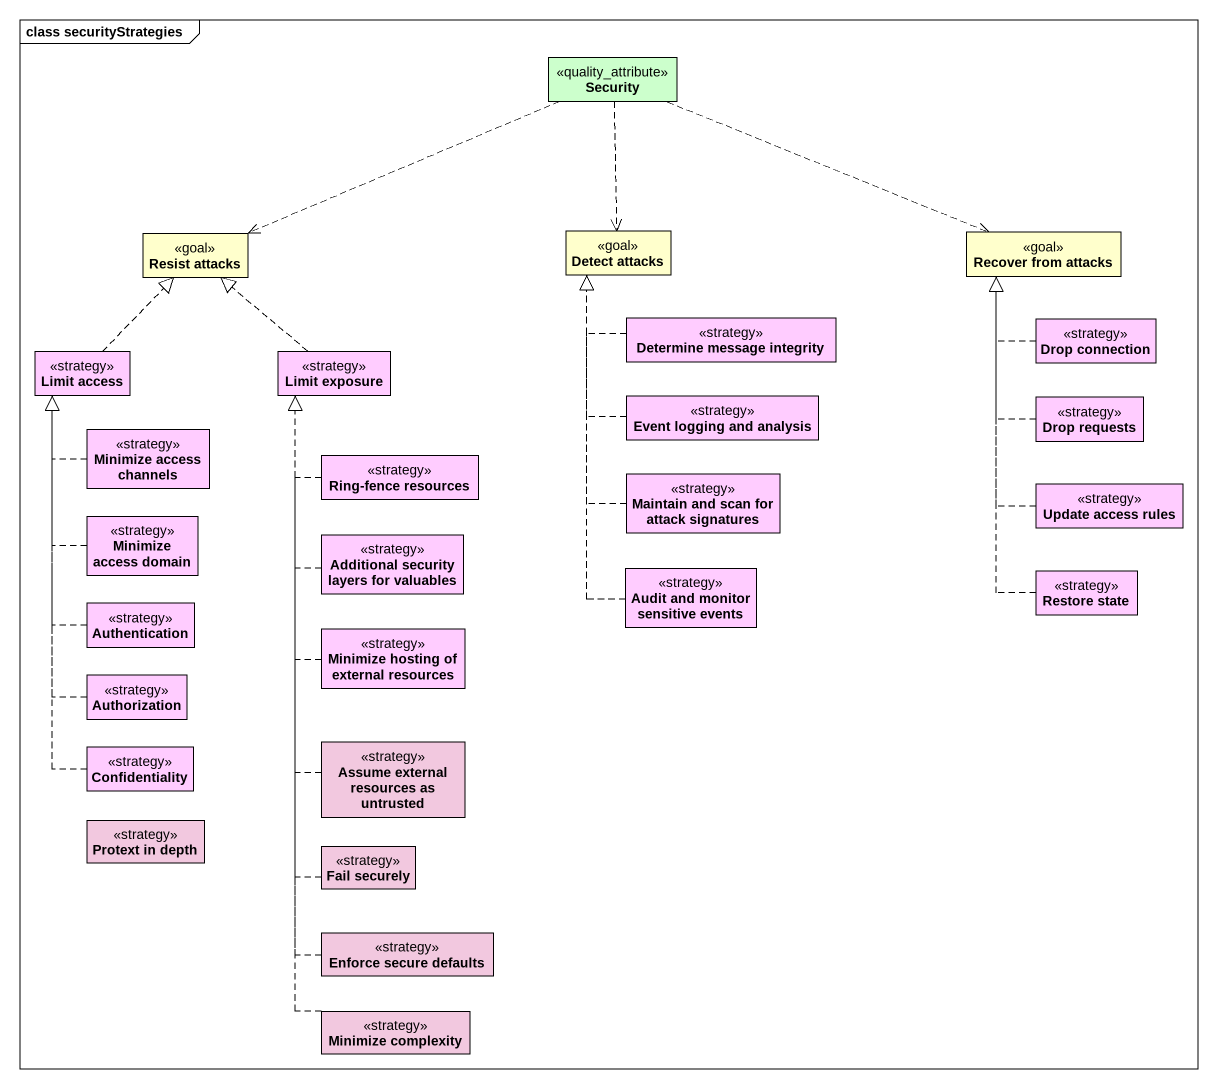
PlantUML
@startuml
mainframe class securityStrategies
hide circle
hide empty members
class Security <<quality_attribute>> #CCFFCC
class "Resist attacks" as Resist_attacks <<goal>>
class "Detect attacks" as Detect_attacks <<goal>>
class "Recover from attacks" as Recover_from_attacks <<goal>>
class "Limit access" as Limit_access <<strategy>> #FFCCFF
class "Limit exposure" as Limit_exposure <<strategy>> #FFCCFF
class "Determine message integrity" as Determine_message_integrity <<strategy>> #FFCCFF
class "Drop connection" as Drop_connection <<strategy>> #FFCCFF
class "Event logging and analysis" as Event_logging_and_analysis <<strategy>> #FFCCFF
class "Drop requests" as Drop_requests <<strategy>> #FFCCFF
class "Minimize access channels" as Minimize_access_channels <<strategy>> #FFCCFF
class "Ring-fence resources" as Ring_fence_resources <<strategy>> #FFCCFF
class "Maintain and scan for attack signatures" as Maintain_and_scan_for <<strategy>> #FFCCFF
class "Minimize access domain" as Minimize_access_domain <<strategy>> #FFCCFF
class "Additional security layers for valuables" as Additional_security_layers <<strategy>> #FFCCFF
class "Update access rules" as Update_access_rules <<strategy>> #FFCCFF
class "Audit and monitor sensitive events" as Audit_and_monitor_sensitive <<strategy>> #FFCCFF
class "Restore state" as Restore_state <<strategy>> #FFCCFF
class Authentication <<strategy>> #FFCCFF
class "Minimize hosting of external resources" as Minimize_hosting_of <<strategy>> #FFCCFF
class Authorization <<strategy>> #FFCCFF
class Confidentiality <<strategy>> #FFCCFF
class "Assume external resources as untrusted" as Assume_external_resources <<strategy>> #F2C8DF
class "Protext in depth" as Protext_in_depth <<strategy>> #F2C8DF
class "Fail securely" as Fail_securely <<strategy>> #F2C8DF
class "Enforce secure defaults" as Enforce_secure_defaults <<strategy>> #F2C8DF
class "Minimize complexity" as Minimize_complexity <<strategy>> #F2C8DF
Security .left.> Resist_attacks
Security ..> Detect_attacks
Security .right.> Recover_from_attacks
Limit_access .up.|> Resist_attacks
Limit_exposure .up.|> Resist_attacks
Determine_message_integrity .up.|> Detect_attacks
Drop_connection .up.|> Recover_from_attacks
Event_logging_and_analysis .up.|> Detect_attacks
Drop_requests .up.|> Recover_from_attacks
Minimize_access_channels .up.|> Limit_access
Ring_fence_resources .up.|> Limit_exposure
Maintain_and_scan_for .up.|> Detect_attacks
Minimize_access_domain .up.|> Limit_access
Additional_security_layers .up.|> Limit_exposure
Update_access_rules .up.|> Recover_from_attacks
Audit_and_monitor_sensitive .up.|> Detect_attacks
Restore_state .up.|> Recover_from_attacks
Authentication .up.|> Limit_access
Minimize_hosting_of .up.|> Limit_exposure
Authorization .up.|> Limit_access
Confidentiality .up.|> Limit_access
Assume_external_resources .up.|> Limit_exposure
Fail_securely .up.|> Limit_exposure
Enforce_secure_defaults .up.|> Limit_exposure
Minimize_complexity .up.|> Limit_exposure
@enduml
